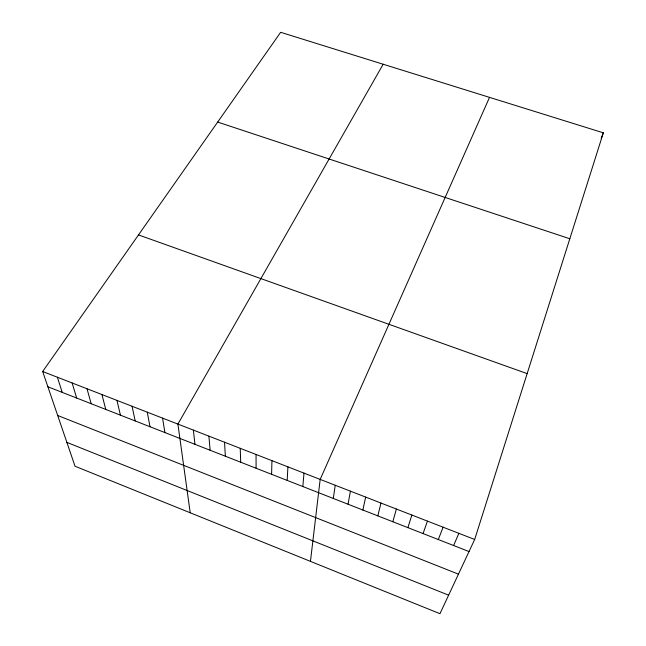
<?xml version="1.0" encoding="UTF-8"?>
<svg xmlns="http://www.w3.org/2000/svg" width="646" height="646" viewBox="0 0 646 646"><rect width="100%" height="100%" fill="white"/><g stroke="black" fill="none" stroke-linecap="round" stroke-linejoin="round"><path stroke-width="0.97" d="M271.595 474.309L271.942 460.646M287.171 480.406L287.922 466.864M302.837 486.535L304 473.114M310.451 561.366L320.174 479.405L489.523 97.368M333.288 498.446L335.25 485.267M348.049 504.227L350.407 491.162M362.89 510.033L365.652 497.081M377.813 515.871L380.97 503.04M392.816 521.742L396.378 509.032M407.892 527.637L411.865 515.056M474.673 539.475L603.332 132.826L280.655 32.3L42.668 371.507L75.017 466.234L439.958 613.7L474.673 539.475L42.668 371.507M423.057 533.572L427.442 521.112M438.295 539.539L443.099 527.201M601.168 138.276L603.332 132.826M453.621 545.531L458.846 533.321M383.175 64.237L177.908 424.091L190.215 512.787M217.67 122.07L569.82 238.754M138.494 234.918L527.144 373.622M47.877 386.776L469.02 551.555M57.68 415.483L458.458 574.149M66.869 442.381L448.623 595.176M57.365 377.224L62.234 392.388M72.142 382.965L76.664 398.041M87 388.747L91.175 403.718M101.939 394.553L105.758 409.427M116.966 400.399L120.431 415.16M132.075 406.269L135.175 420.934M147.272 412.18L150.001 426.731M162.55 418.115L164.908 432.57M193.364 430.099L194.971 444.327M208.9 436.139L210.128 450.262M224.525 442.211L225.365 456.221M240.239 448.324L240.692 462.213M256.042 454.469L256.099 468.245"/></g></svg>
